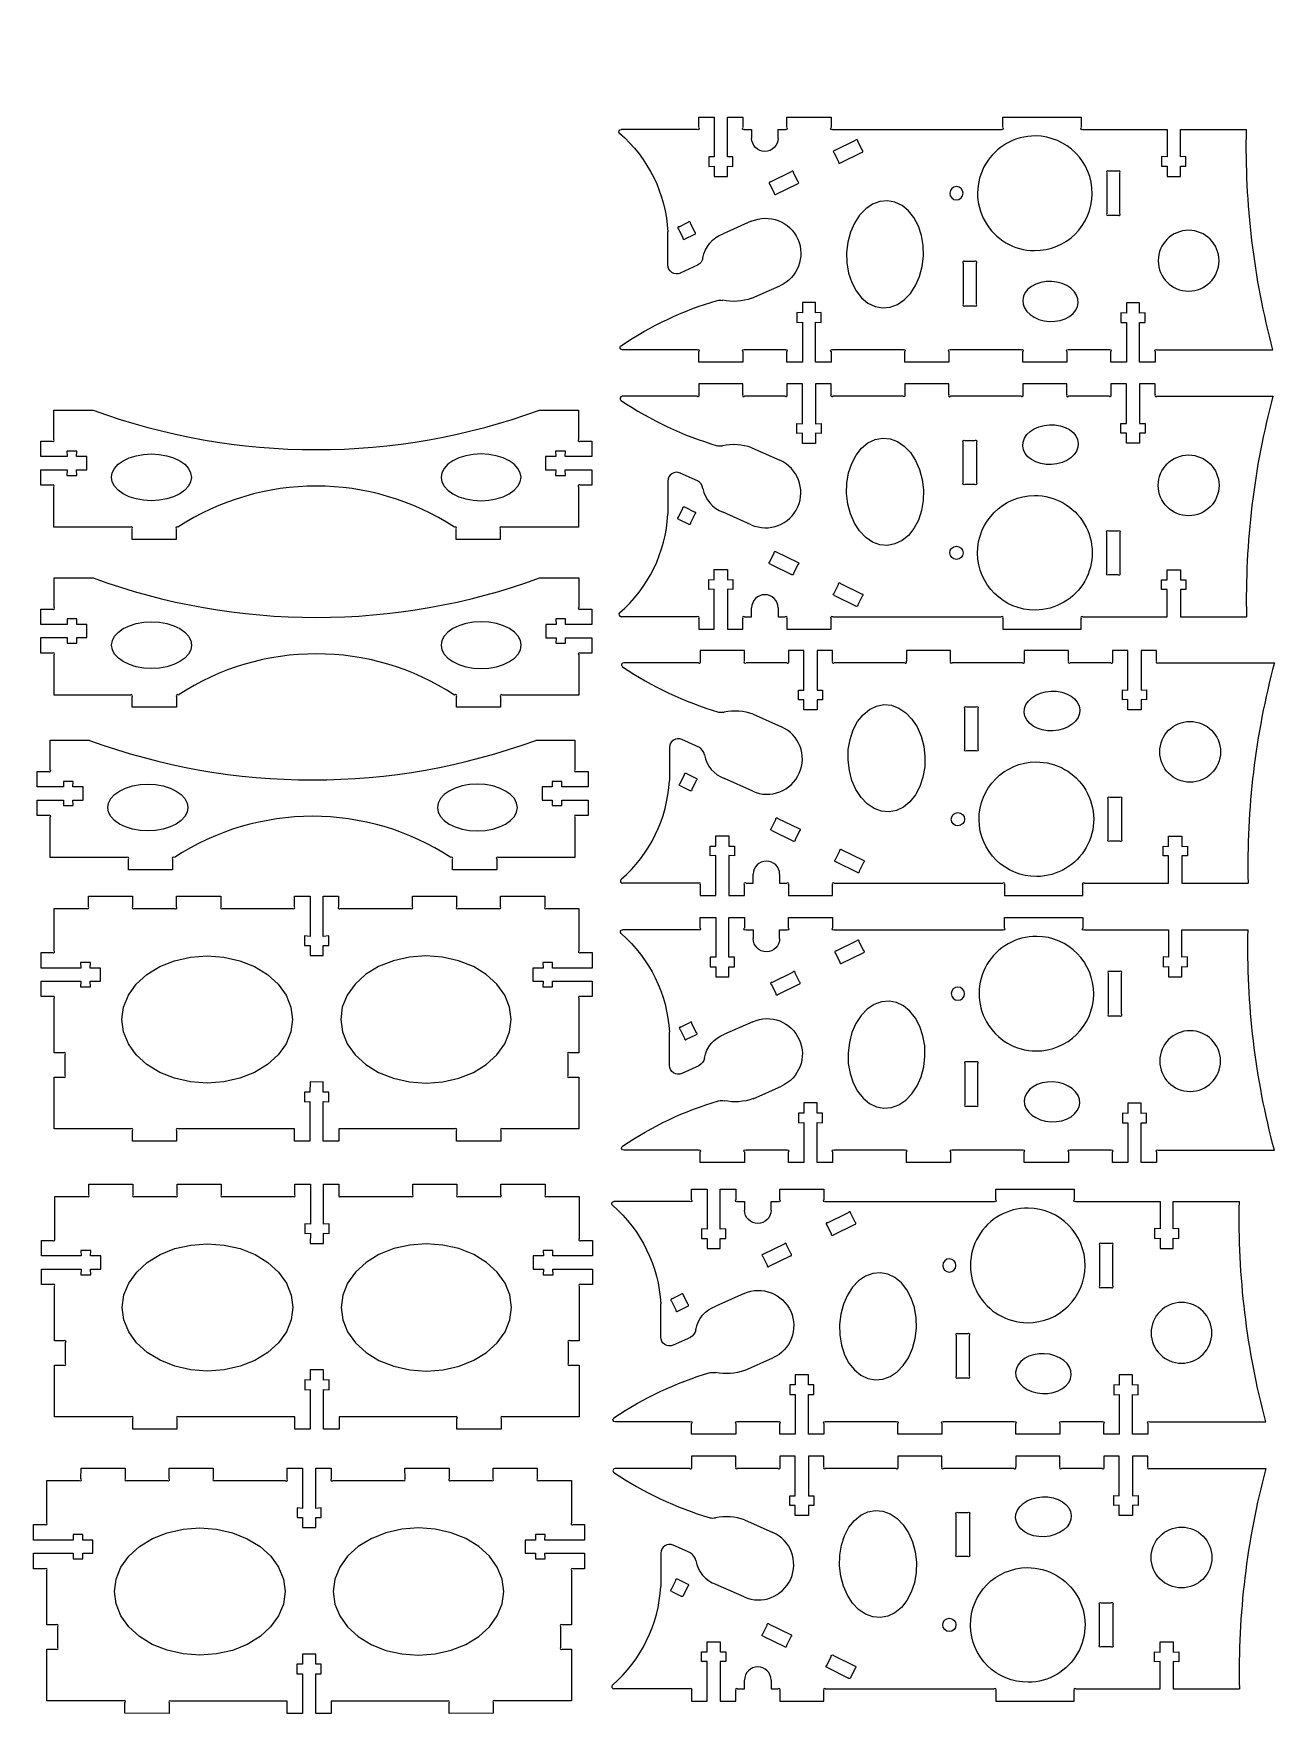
# Model space of a CAD drawing. Extents: x -38 to 244, y 38 to 419.
import ezdxf

# ---------------------------------------------------------------- set-up
doc = ezdxf.new("R2010")
doc.units = 0
doc.layers.get('0').update_dxf_attribs({"linetype": 'CONTINUOUS'})
doc.layers.add('CUT', color=7, linetype='CONTINUOUS')

# ---------------------------------------------------------------- blocks, each defined once
blk = doc.blocks.new('SIDE')
at = {"layer": 'CUT', "color": 5}
for p, q in [((1484.1, -135.84), (1474.1, -135.84)), ((1474.1, -135.84), (1474.1, -138.26)), ((1484.1, -138.26), (1484.1, -135.84)), ((1497.6, -135.84), (1494.1, -135.84)), ((1494.1, -135.84), (1494.1, -138.26)), ((1497.6, -144.84), (1497.6, -135.84)), ((1504.1, -135.84), (1500.6, -135.84)), ((1500.6, -135.84), (1500.6, -144.88)), ((1504.1, -138.26), (1504.1, -135.84)), ((1530.85, -135.84), (1520.85, -135.84)), ((1520.85, -135.84), (1520.85, -138.26)), ((1530.85, -138.26), (1530.85, -135.84)), ((1557.6, -135.84), (1547.6, -135.84)), ((1547.6, -135.84), (1547.6, -138.26)), ((1557.6, -138.26), (1557.6, -135.84)), ((1571.1, -135.84), (1567.6, -135.84)), ((1567.6, -135.84), (1567.6, -138.26)), ((1571.1, -144.84), (1571.1, -135.84)), ((1577.6, -135.84), (1574.1, -135.84)), ((1574.1, -135.84), (1574.1, -144.84)), ((1577.6, -138.26), (1577.6, -135.84)), ((1473.71, -138.64), (1456.75, -138.64)), ((1493.71, -138.64), (1484.48, -138.64)), ((1520.46, -138.64), (1504.48, -138.64)), ((1547.21, -138.64), (1531.23, -138.64)), ((1567.21, -138.64), (1557.98, -138.64)), ((1569.85, -147.02), (1569.85, -144.8)), ((1569.85, -144.8), (1571.1, -144.84)), ((1574.1, -144.84), (1575.35, -144.8)), ((1575.35, -144.8), (1575.35, -147.02)), ((1496.35, -147.06), (1496.35, -144.84)), ((1496.35, -144.84), (1497.6, -144.88)), ((1497.6, -147.02), (1496.35, -147.06)), ((1497.6, -144.88), (1497.6, -144.84)), ((1497.6, -149.34), (1497.6, -147.02)), ((1500.6, -144.88), (1501.85, -144.84)), ((1501.85, -147.06), (1500.6, -147.02)), ((1500.6, -147.02), (1500.6, -149.34)), ((1501.85, -144.84), (1501.85, -147.06)), ((1571.1, -146.98), (1569.85, -147.02)), ((1571.1, -144.84), (1571.1, -144.84)), ((1571.1, -149.3), (1571.1, -146.98)), ((1575.35, -147.02), (1574.1, -146.98)), ((1574.1, -146.98), (1574.1, -149.3)), ((1486.12, -150.31), (1492.51, -153.16)), ((1500.6, -149.34), (1497.6, -149.34)), ((1574.1, -149.3), (1571.1, -149.3)), ((1473.8, -157.8), (1469.92, -156.05)), ((1467.1, -157.87), (1467.1, -165.34)), ((1467.1, -165.34), (1467.1, -165.39)), ((1486, -167.78), (1479.61, -164.93)), ((1477.6, -180.26), (1477.6, -177.94)), ((1477.6, -177.94), (1480.6, -177.94)), ((1480.6, -177.94), (1480.6, -180.26)), ((1580.35, -180.3), (1580.35, -177.98)), ((1580.35, -177.98), (1583.35, -177.98)), ((1583.35, -177.98), (1583.35, -180.3)), ((1476.35, -182.44), (1476.35, -180.22)), ((1476.35, -180.22), (1477.6, -180.26)), ((1477.6, -182.4), (1476.35, -182.44)), ((1477.6, -191.44), (1477.6, -182.4)), ((1480.6, -180.26), (1481.85, -180.22)), ((1481.85, -182.44), (1480.6, -182.4)), ((1480.6, -182.4), (1480.6, -191.44)), ((1481.85, -180.22), (1481.85, -182.44)), ((1579.1, -182.48), (1579.1, -180.26)), ((1579.1, -180.26), (1580.35, -180.3)), ((1580.35, -182.44), (1579.1, -182.48)), ((1580.35, -188.64), (1580.35, -182.44)), ((1583.35, -180.3), (1584.6, -180.26)), ((1584.6, -182.48), (1583.35, -182.44)), ((1583.35, -182.44), (1583.35, -188.64)), ((1584.6, -180.26), (1584.6, -182.48)), ((1486.1, -188.64), (1486.1, -186.64)), ((1492.1, -186.64), (1492.1, -188.64)), ((1473.71, -188.64), (1456.48, -188.64)), ((1474.1, -189.03), (1474.1, -191.44)), ((1484.1, -191.44), (1484.1, -189.03)), ((1484.48, -188.64), (1486.1, -188.64)), ((1492.1, -188.64), (1493.71, -188.64)), ((1494.1, -189.03), (1494.1, -191.44)), ((1504.1, -191.44), (1504.1, -189.03)), ((1504.48, -188.64), (1512.6, -188.64)), ((1512.6, -188.64), (1515, -188.64)), ((1515, -188.64), (1542.71, -188.64)), ((1543.1, -189.03), (1543.1, -191.44)), ((1560.85, -191.44), (1560.85, -189.03)), ((1561.23, -188.64), (1580.35, -188.64)), ((1583.35, -188.64), (1588.35, -188.64)), ((1588.35, -188.64), (1598.35, -188.64)), ((1474.1, -191.44), (1477.6, -191.44)), ((1480.6, -191.44), (1484.1, -191.44)), ((1494.1, -191.44), (1504.1, -191.44)), ((1543.1, -191.44), (1560.85, -191.44))]:
    blk.add_line(p, q, dxfattribs=at)
at = {"layer": 'CUT', "color": 1}
for p, q in [((1470.99, -163.79), (1473.09, -164.82)), ((1469.63, -166.56), (1471.73, -167.59)), ((1491.69, -173.94), (1496.49, -176.28)), ((1490.34, -176.7), (1495.13, -179.05)), ((1506.25, -181.07), (1511.05, -183.42)), ((1504.9, -183.83), (1509.69, -186.18))]:
    blk.add_line(p, q, dxfattribs=at)
at = {"layer": 'CUT', "color": 5}
blk.add_lwpolyline([(1577.98, -138.64), (1604.34, -138.64, 0.070631), (1598.35, -188.64)], format="xyb", dxfattribs=at)
at = {"layer": 'CUT', "color": 1}
for points in [[(1516.92, -172.46), (1515.21, -172.3), (1513.54, -171.69), (1511.98, -170.64), (1510.59, -169.19), (1509.42, -167.39), (1508.52, -165.33), (1507.92, -163.07), (1507.64, -160.71), (1507.69, -158.33), (1508.08, -156.03), (1508.79, -153.89), (1509.79, -151.99), (1511.04, -150.42), (1512.49, -149.23), (1514.09, -148.46), (1515.78, -148.15), (1517.49, -148.3), (1519.16, -148.91), (1520.72, -149.97), (1522.11, -151.42), (1523.28, -153.21), (1524.19, -155.27), (1524.79, -157.53), (1525.07, -159.89), (1525.01, -162.27), (1524.62, -164.58), (1523.92, -166.71), (1522.92, -168.61), (1521.67, -170.18), (1520.22, -171.38), (1518.61, -172.14)], [(1547.59, -149.9), (1547.67, -149.01), (1547.99, -148.14), (1548.53, -147.34), (1549.28, -146.61), (1550.21, -146.01), (1551.28, -145.54), (1552.45, -145.23), (1553.68, -145.08), (1554.91, -145.11), (1556.11, -145.31), (1557.21, -145.68), (1558.2, -146.2), (1559.01, -146.85), (1559.63, -147.6), (1560.03, -148.43), (1560.19, -149.31), (1560.11, -150.19), (1559.79, -151.06), (1559.25, -151.87), (1558.5, -152.59), (1557.57, -153.19), (1556.5, -153.66), (1555.33, -153.97), (1554.1, -154.12), (1552.87, -154.09), (1551.67, -153.89), (1550.56, -153.52), (1549.58, -153), (1548.77, -152.36), (1548.15, -151.6), (1547.75, -150.77)]]:
    blk.add_lwpolyline(points, close=True, dxfattribs=at)
for points in [[(1536.72, -158.64), (1534.48, -158.64, -1), (1534.1, -158.26), (1534.1, -149.02, -1), (1534.48, -148.64), (1536.72, -148.64, -1), (1537.1, -149.02), (1537.1, -158.26, -1)], [(1585.22, -165.74, -1), (1585.22, -151.95, -1)], [(1550.25, -161.14, -1), (1550.44, -187.14, -1)], [(1566.65, -178.76), (1566.65, -169.52, -1), (1567.03, -169.14), (1569.27, -169.14, -1), (1569.65, -169.52), (1569.65, -178.76, -1), (1569.27, -179.14), (1567.03, -179.14, -1)], [(1532.54, -172.64, -1), (1532.56, -175.64, -1)]]:
    blk.add_lwpolyline(points, format="xyb", close=True, dxfattribs=at)
for points in [[(1469.63, -166.56, -0.886376), (1469.52, -166.04), (1470.51, -164.03, -0.886376), (1470.99, -163.79, -0.060234)], [(1473.09, -164.82, -0.886376), (1473.2, -165.35), (1472.22, -167.36, -0.886376), (1471.73, -167.59, -0.060234)], [(1490.34, -176.7, -0.886376), (1490.23, -176.18), (1491.21, -174.17, -0.886376), (1491.69, -173.94, -0.060234)], [(1496.49, -176.28, -0.886376), (1496.6, -176.81), (1495.61, -178.82, -0.886376), (1495.13, -179.05, -0.060234)], [(1504.9, -183.83, -0.886376), (1504.78, -183.31), (1505.77, -181.3, -0.886376), (1506.25, -181.07, -0.060234)], [(1511.05, -183.42, -0.886376), (1511.16, -183.94), (1510.17, -185.95, -0.886376), (1509.69, -186.18, -0.060234)]]:
    blk.add_lwpolyline(points, format="xyb", dxfattribs=at)
at = {"layer": 'CUT', "color": 5}
for centre, radius, start, end in [((1456.75, -139.14), 0.5, 90, 236.0261), ((1500.86, -73.68), 79.44, 236.0261, 253.4772), ((1473.91, -138.45), 0.27, 225, 45), ((1484.29, -138.45), 0.27, 135, 315), ((1493.91, -138.45), 0.27, 225, 45), ((1504.29, -138.45), 0.27, 135, 315), ((1520.66, -138.45), 0.27, 225, 45), ((1531.04, -138.45), 0.27, 135, 315), ((1547.41, -138.45), 0.27, 225, 45), ((1557.79, -138.45), 0.27, 135, 315), ((1567.41, -138.45), 0.27, 225, 45), ((1577.79, -138.45), 0.27, 135, 315), ((1478.94, -145.1), 4.78, 261.9659, 276.9339), ((1482.01, -161.7), 12.1, 70.152, 101.8652), ((1469.1, -157.87), 2, 65.6938, 180), ((1489.26, -160.47), 8, 245.989, 65.989), ((1472.66, -159.94), 2.42, 10.0071, 61.9981), ((1481.93, -158.34), 6.98, 189.7158, 250.5705), ((1435.15, -163.63), 32, 311.0226, 356.8383), ((1489.1, -186.64), 3, 0, 180), ((1456.48, -188.14), 0.5, 131.0226, 270), ((1473.91, -188.83), 0.27, 315, 135), ((1484.29, -188.83), 0.27, 45, 225), ((1493.91, -188.83), 0.27, 315, 135), ((1504.29, -188.83), 0.27, 44.9922, 224.9922), ((1542.91, -188.83), 0.27, 315, 135), ((1561.04, -188.83), 0.27, 45, 225)]:
    blk.add_arc(centre, radius, start, end, dxfattribs=at)

msp = doc.modelspace()

# ---------------------------------------------------------------- linework, layer by layer
at = {"layer": 'CUT', "color": 5}
for p, q in [((-15.02, 220.75), (-5.78, 220.75)), ((4.98, 220.75), (20.97, 220.74)), ((31.72, 220.74), (47.71, 220.75)), ((58.47, 220.75), (67.71, 220.75)), ((-30.66, 182.89), (-30.66, 187.63)), ((83.35, 187.63), (83.36, 182.89)), ((-14.94, 155.44), (-5.7, 155.43)), ((5.06, 155.43), (21.05, 155.42)), ((31.8, 155.42), (47.79, 155.43)), ((58.55, 155.43), (67.79, 155.44)), ((-30.59, 117.58), (-30.58, 122.31)), ((83.43, 122.31), (83.43, 117.58)), ((-16.71, 90.98), (-7.48, 90.97)), ((3.29, 90.97), (19.27, 90.96)), ((30.03, 90.96), (46.01, 90.97)), ((56.78, 90.97), (66.01, 90.98)), ((-32.36, 53.12), (-32.36, 57.85)), ((81.66, 57.85), (81.66, 53.12))]:
    msp.add_line(p, q, dxfattribs=at)
for points in [[(-33.24, 327.14), (-33.24, 333.83), (-24.37, 333.83)], [(76.88, 333.83), (85.75, 333.83), (85.75, 327.14)], [(-30.24, 320.26), (-30.28, 319.01), (-28.06, 319.01), (-28.1, 320.26), (-25.78, 320.26), (-25.78, 323.26), (-28.1, 323.26), (-28.06, 324.51), (-30.28, 324.51), (-30.24, 323.26), (-36.24, 323.26), (-36.24, 326.76), (-33.62, 326.76)], [(86.14, 326.76), (88.75, 326.76), (88.75, 323.26), (82.75, 323.26), (82.79, 324.51), (80.57, 324.51), (80.61, 323.26), (78.29, 323.26), (78.29, 320.26), (80.61, 320.26), (80.57, 319.01), (82.79, 319.01), (82.75, 320.26), (88.75, 320.26), (88.75, 316.76), (86.14, 316.76)], [(-33.62, 316.76), (-36.24, 316.76), (-36.24, 320.26), (-30.24, 320.26)], [(-15.88, 307.26), (-33.24, 307.26), (-33.24, 316.38)], [(85.75, 316.38), (85.76, 307.26), (68.39, 307.26)], [(-5.49, 306.88), (-5.49, 304.46), (-15.49, 304.46), (-15.49, 306.88)], [(68.01, 306.88), (68.01, 304.46), (58.01, 304.46), (58.01, 306.88)], [(-33.21, 289.08), (-33.21, 295.76), (-24.34, 295.76)], [(76.91, 295.76), (85.79, 295.76), (85.79, 289.07)], [(-30.21, 282.2), (-30.25, 280.95), (-28.03, 280.95), (-28.07, 282.2), (-25.75, 282.2), (-25.75, 285.2), (-28.07, 285.2), (-28.03, 286.45), (-30.25, 286.45), (-30.21, 285.2), (-36.21, 285.2), (-36.21, 288.69), (-33.59, 288.69)], [(86.17, 288.69), (88.79, 288.69), (88.79, 285.19), (82.79, 285.19), (82.83, 286.44), (80.61, 286.44), (80.65, 285.19), (78.33, 285.19), (78.33, 282.19), (80.65, 282.19), (80.61, 280.94), (82.83, 280.94), (82.79, 282.19), (88.79, 282.19), (88.79, 278.69), (86.17, 278.69)], [(-33.59, 278.69), (-36.21, 278.69), (-36.21, 282.2), (-30.21, 282.2)], [(-15.84, 269.19), (-33.21, 269.19), (-33.21, 278.31)], [(85.79, 278.31), (85.79, 269.19), (68.42, 269.19)], [(-5.46, 268.81), (-5.46, 266.4), (-15.46, 266.4), (-15.46, 268.81)], [(68.04, 268.81), (68.04, 266.4), (58.04, 266.4), (58.04, 268.81)], [(-34.06, 252.23), (-34.06, 258.91), (-25.19, 258.91)], [(76.06, 258.91), (84.94, 258.91), (84.94, 252.22)], [(-31.06, 245.34), (-31.1, 244.09), (-28.88, 244.09), (-28.92, 245.34), (-26.6, 245.34), (-26.6, 248.34), (-28.92, 248.34), (-28.88, 249.59), (-31.1, 249.59), (-31.06, 248.34), (-37.06, 248.35), (-37.06, 251.84), (-34.44, 251.84)], [(85.32, 251.84), (87.94, 251.84), (87.94, 248.34), (81.94, 248.34), (81.98, 249.59), (79.76, 249.59), (79.8, 248.34), (77.48, 248.34), (77.48, 245.34), (79.8, 245.34), (79.76, 244.09), (81.98, 244.09), (81.94, 245.34), (87.94, 245.34), (87.94, 241.84), (85.32, 241.84)], [(-34.44, 241.84), (-37.06, 241.84), (-37.06, 245.35), (-31.06, 245.34)], [(-16.69, 232.34), (-34.06, 232.34), (-34.06, 241.46)], [(84.94, 241.46), (84.94, 232.34), (67.57, 232.34)], [(-6.31, 231.96), (-6.31, 229.54), (-16.31, 229.54), (-16.31, 231.96)], [(67.19, 231.96), (67.19, 229.54), (57.19, 229.54), (57.19, 231.96)], [(-25.4, 221.14), (-25.4, 223.56), (-15.4, 223.55), (-15.4, 221.14)], [(-5.4, 221.13), (-5.4, 223.55), (4.6, 223.55), (4.6, 221.13)], [(21.35, 221.12), (21.35, 223.54), (24.85, 223.54), (24.85, 214.44), (23.6, 214.58), (23.6, 212.36), (24.85, 212.4), (24.85, 210.08), (26.35, 210.08), (27.85, 210.08), (27.85, 212.4), (29.1, 212.36), (29.09, 214.58), (27.84, 214.44), (27.84, 223.54), (31.34, 223.54), (31.34, 221.12)], [(48.09, 221.13), (48.09, 223.55), (58.09, 223.55), (58.09, 221.13)], [(68.09, 221.14), (68.09, 223.55), (78.09, 223.56), (78.09, 221.14)], [(-33.15, 211.14), (-33.15, 220.76), (-25.78, 220.76)], [(78.47, 220.76), (85.84, 220.76), (85.84, 211.14)], [(-33.54, 200.76), (-36.16, 200.76), (-36.15, 204.26), (-27.15, 204.26), (-27.2, 203.01), (-24.98, 203.01), (-25.01, 204.26), (-22.69, 204.26), (-22.69, 207.26), (-25.01, 207.26), (-24.97, 208.51), (-27.19, 208.51), (-27.15, 207.26), (-36.15, 207.26), (-36.15, 210.76), (-33.53, 210.76)], [(86.23, 210.76), (88.84, 210.76), (88.85, 207.26), (79.85, 207.26), (79.89, 208.51), (77.67, 208.51), (77.71, 207.26), (75.39, 207.26), (75.39, 204.26), (77.71, 204.26), (77.67, 203.01), (79.89, 203.01), (79.85, 204.26), (88.85, 204.26), (88.85, 200.76), (86.23, 200.76)], [(-31.04, 188.01), (-33.16, 188.01), (-33.16, 200.38)], [(85.85, 200.38), (85.85, 188.01), (83.74, 188.01)], [(-15.8, 170.75), (-25.42, 170.76), (-33.17, 170.76), (-33.16, 182.51), (-31.05, 182.51)], [(57.73, 170.75), (31.36, 170.74), (31.36, 167.94), (27.86, 167.94), (27.86, 176.94), (29.11, 176.9), (29.1, 179.12), (27.85, 179.08), (27.85, 181.4), (26.35, 181.39), (24.85, 181.4), (24.84, 179.08), (23.59, 179.12), (23.58, 176.9), (24.83, 176.94), (24.83, 167.94), (21.33, 167.94), (21.33, 170.74), (-5.04, 170.75)], [(83.74, 182.51), (85.86, 182.51), (85.86, 170.76), (78.11, 170.76), (68.49, 170.75)], [(-5.42, 170.37), (-5.42, 167.95), (-15.42, 167.95), (-15.42, 170.37)], [(68.11, 170.37), (68.11, 167.95), (58.11, 167.95), (58.11, 170.37)], [(-25.32, 155.82), (-25.32, 158.24), (-15.32, 158.24), (-15.32, 155.82)], [(-5.32, 155.82), (-5.32, 158.23), (4.68, 158.23), (4.68, 155.81)], [(21.43, 155.81), (21.43, 158.22), (24.93, 158.22), (24.93, 149.13), (23.68, 149.26), (23.68, 147.04), (24.93, 147.08), (24.92, 144.76), (26.42, 144.76), (27.92, 144.76), (27.92, 147.08), (29.17, 147.04), (29.17, 149.26), (27.92, 149.13), (27.92, 158.22), (31.42, 158.22), (31.42, 155.81)], [(48.17, 155.81), (48.17, 158.23), (58.17, 158.23), (58.17, 155.82)], [(68.17, 155.82), (68.17, 158.24), (78.17, 158.24), (78.17, 155.82)], [(-33.07, 145.83), (-33.07, 155.45), (-25.7, 155.44)], [(78.55, 155.44), (85.92, 155.45), (85.92, 145.83)], [(-33.46, 135.45), (-36.08, 135.45), (-36.08, 138.95), (-27.08, 138.94), (-27.12, 137.69), (-24.9, 137.69), (-24.94, 138.94), (-22.62, 138.94), (-22.62, 141.94), (-24.94, 141.94), (-24.9, 143.19), (-27.12, 143.19), (-27.08, 141.94), (-36.08, 141.95), (-36.07, 145.45), (-33.46, 145.45)], [(86.3, 145.45), (88.92, 145.45), (88.92, 141.95), (79.92, 141.94), (79.96, 143.19), (77.74, 143.19), (77.78, 141.94), (75.46, 141.94), (75.47, 138.94), (77.79, 138.94), (77.75, 137.69), (79.97, 137.69), (79.93, 138.94), (88.93, 138.95), (88.93, 135.45), (86.31, 135.45)], [(-30.97, 122.69), (-33.08, 122.69), (-33.08, 135.06)], [(85.93, 135.06), (85.93, 122.69), (83.81, 122.69)], [(-15.72, 105.44), (-25.34, 105.44), (-33.09, 105.45), (-33.09, 117.19), (-30.97, 117.19)], [(57.81, 105.43), (31.44, 105.42), (31.44, 102.62), (27.94, 102.62), (27.94, 111.62), (29.19, 111.59), (29.18, 113.81), (27.93, 113.76), (27.92, 116.08), (26.42, 116.08), (24.92, 116.08), (24.92, 113.76), (23.67, 113.81), (23.66, 111.59), (24.91, 111.62), (24.91, 102.62), (21.41, 102.62), (21.41, 105.42), (-4.96, 105.43)], [(83.82, 117.19), (85.93, 117.19), (85.94, 105.45), (78.19, 105.44), (68.57, 105.44)], [(-5.34, 105.05), (-5.34, 102.63), (-15.34, 102.64), (-15.34, 105.06)], [(68.19, 105.06), (68.19, 102.64), (58.19, 102.63), (58.19, 105.05)], [(-27.1, 91.36), (-27.09, 93.78), (-17.09, 93.78), (-17.1, 91.36)], [(-7.1, 91.36), (-7.09, 93.77), (2.91, 93.77), (2.9, 91.35)], [(19.65, 91.35), (19.66, 93.76), (23.16, 93.76), (23.15, 84.67), (21.9, 84.8), (21.9, 82.58), (23.15, 82.62), (23.15, 80.3), (24.65, 80.3), (26.15, 80.3), (26.15, 82.62), (27.4, 82.58), (27.4, 84.8), (26.15, 84.67), (26.14, 93.76), (29.64, 93.76), (29.65, 91.35)], [(46.4, 91.35), (46.39, 93.77), (56.39, 93.77), (56.4, 91.36)], [(66.4, 91.36), (66.39, 93.78), (76.39, 93.78), (76.4, 91.36)], [(-34.85, 81.37), (-34.84, 90.99), (-27.48, 90.98)], [(76.78, 90.98), (84.14, 90.99), (84.15, 81.37)], [(-35.23, 70.99), (-37.85, 70.99), (-37.85, 74.49), (-28.85, 74.48), (-28.89, 73.23), (-26.67, 73.23), (-26.71, 74.48), (-24.39, 74.48), (-24.39, 77.48), (-26.71, 77.48), (-26.67, 78.73), (-28.89, 78.73), (-28.85, 77.48), (-37.85, 77.49), (-37.85, 80.99), (-35.23, 80.99)], [(84.53, 80.99), (87.15, 80.99), (87.15, 77.49), (78.15, 77.48), (78.19, 78.73), (75.97, 78.73), (76.01, 77.48), (73.69, 77.48), (73.69, 74.48), (76.01, 74.48), (75.97, 73.23), (78.19, 73.23), (78.15, 74.48), (87.15, 74.49), (87.15, 70.99), (84.53, 70.99)], [(-32.74, 58.23), (-34.86, 58.23), (-34.85, 70.6)], [(84.15, 70.6), (84.16, 58.23), (82.04, 58.23)], [(-17.5, 40.98), (-27.12, 40.98), (-34.86, 40.99), (-34.86, 52.73), (-32.74, 52.73)], [(56.03, 40.97), (29.67, 40.96), (29.67, 38.16), (26.17, 38.16), (26.16, 47.16), (27.41, 47.13), (27.41, 49.35), (26.16, 49.3), (26.15, 51.62), (24.65, 51.62), (23.15, 51.62), (23.14, 49.3), (21.89, 49.35), (21.89, 47.13), (23.14, 47.16), (23.13, 38.16), (19.63, 38.16), (19.63, 40.96), (-6.73, 40.97)], [(82.04, 52.73), (84.16, 52.73), (84.16, 40.99), (76.42, 40.98), (66.8, 40.98)], [(-7.12, 40.59), (-7.12, 38.17), (-17.12, 38.18), (-17.12, 40.6)], [(66.42, 40.6), (66.42, 38.18), (56.42, 38.17), (56.42, 40.59)]]:
    msp.add_lwpolyline(points, dxfattribs=at)
for points in [[(85.75, 327.14, 1), (86.14, 326.76, 0.000005), (86.14, 326.76)], [(86.14, 316.76, 1), (85.75, 316.38, 0.000013), (85.75, 316.38)], [(85.79, 289.07, 1), (86.17, 288.69, 0.000005), (86.17, 288.69)], [(86.17, 278.69, 1), (85.79, 278.31, 0.000013), (85.79, 278.31)], [(84.94, 252.22, 1), (85.32, 251.84, 0.000005), (85.32, 251.84)], [(85.32, 241.84, 1), (84.94, 241.46, 0.000013), (84.94, 241.46)], [(-5.78, 220.75, 1), (-5.4, 221.13, 0.000001), (-5.4, 221.13)], [(58.09, 221.13, 1), (58.47, 220.75, 0.000001), (58.47, 220.75)], [(-33.53, 210.76, 1), (-33.15, 211.14, 0.000013), (-33.15, 211.14)], [(85.84, 211.14, 1), (86.23, 210.76, 0.000013), (86.23, 210.76)], [(-33.16, 200.38, 1), (-33.54, 200.76, 0.000005), (-33.54, 200.76)], [(86.23, 200.76, 1), (85.85, 200.38, 0.000005), (85.85, 200.38)], [(-5.7, 155.43, 1), (-5.32, 155.82, 0.000001), (-5.32, 155.82)], [(58.17, 155.82, 1), (58.55, 155.43, 0.000001), (58.55, 155.43)], [(-33.46, 145.45, 1), (-33.07, 145.83, 0.000013), (-33.07, 145.83)], [(85.92, 145.83, 1), (86.3, 145.45, 0.000013), (86.3, 145.45)], [(-33.08, 135.06, 1), (-33.46, 135.45, 0.000005), (-33.46, 135.45)], [(86.31, 135.45, 1), (85.93, 135.06, 0.000005), (85.93, 135.06)], [(-7.48, 90.97, 1), (-7.1, 91.36, 0.000001), (-7.1, 91.36)], [(56.4, 91.36, 1), (56.78, 90.97, 0.000001), (56.78, 90.97)], [(-35.23, 80.99, 1), (-34.85, 81.37, 0.000013), (-34.85, 81.37)], [(84.15, 81.37, 1), (84.53, 80.99, 0.000013), (84.53, 80.99)], [(-34.85, 70.6, 1), (-35.23, 70.99, 0.000005), (-35.23, 70.99)], [(84.53, 70.99, 1), (84.15, 70.6, 0.000005), (84.15, 70.6)]]:
    msp.add_lwpolyline(points, format="xyb", dxfattribs=at)
at = {"layer": 'CUT', "color": 1}
for points in [[(-20.19, 318.58), (-20.02, 319.61), (-19.5, 320.6), (-18.66, 321.52), (-17.54, 322.32), (-16.16, 322.98), (-14.59, 323.47), (-12.89, 323.77), (-11.12, 323.88), (-9.35, 323.77), (-7.65, 323.47), (-6.08, 322.98), (-4.71, 322.32), (-3.58, 321.52), (-2.74, 320.6), (-2.23, 319.61), (-2.05, 318.57), (-2.23, 317.54), (-2.74, 316.55), (-3.58, 315.63), (-4.71, 314.83), (-6.08, 314.17), (-7.65, 313.68), (-9.35, 313.38), (-11.12, 313.27), (-12.89, 313.38), (-14.59, 313.68), (-16.16, 314.17), (-17.54, 314.83), (-18.66, 315.63), (-19.5, 316.55), (-20.02, 317.54)], [(72.02, 320.6), (71.18, 321.52), (70.05, 322.32), (68.68, 322.98), (67.11, 323.47), (65.41, 323.77), (63.64, 323.88), (61.87, 323.77), (60.17, 323.47), (58.6, 322.98), (57.22, 322.32), (56.1, 321.52), (55.26, 320.6), (54.74, 319.61), (54.57, 318.57), (54.74, 317.54), (55.26, 316.55), (56.1, 315.63), (57.22, 314.83), (58.6, 314.17), (60.17, 313.68), (61.87, 313.38), (63.64, 313.27), (65.41, 313.38), (67.11, 313.68), (68.68, 314.17), (70.05, 314.83), (71.18, 315.63), (72.02, 316.55), (72.53, 317.54), (72.71, 318.58), (72.53, 319.61)], [(-19.47, 282.54), (-18.63, 283.45), (-17.51, 284.26), (-16.13, 284.92), (-14.56, 285.41), (-12.86, 285.71), (-11.09, 285.81), (-9.32, 285.71), (-7.62, 285.41), (-6.05, 284.92), (-4.68, 284.26), (-3.55, 283.45), (-2.71, 282.54), (-2.2, 281.54), (-2.02, 280.51), (-2.2, 279.47), (-2.71, 278.48), (-3.55, 277.56), (-4.68, 276.76), (-6.05, 276.1), (-7.62, 275.61), (-9.32, 275.31), (-11.09, 275.21), (-12.86, 275.31), (-14.56, 275.61), (-16.13, 276.1), (-17.51, 276.76), (-18.63, 277.56), (-19.47, 278.48), (-19.99, 279.47), (-20.16, 280.51), (-19.99, 281.54)], [(72.56, 279.47), (72.74, 280.51), (72.56, 281.54), (72.05, 282.54), (71.21, 283.45), (70.08, 284.26), (68.71, 284.92), (67.14, 285.41), (65.44, 285.71), (63.67, 285.81), (61.9, 285.71), (60.2, 285.41), (58.63, 284.92), (57.25, 284.26), (56.13, 283.45), (55.29, 282.54), (54.77, 281.54), (54.6, 280.51), (54.77, 279.47), (55.29, 278.48), (56.13, 277.56), (57.25, 276.76), (58.63, 276.1), (60.2, 275.61), (61.9, 275.31), (63.67, 275.21), (65.44, 275.31), (67.14, 275.61), (68.71, 276.1), (70.08, 276.76), (71.21, 277.56), (72.05, 278.48)], [(-21.01, 243.66), (-20.84, 244.69), (-20.32, 245.69), (-19.48, 246.6), (-18.35, 247.41), (-16.98, 248.07), (-15.41, 248.56), (-13.71, 248.86), (-11.94, 248.96), (-10.17, 248.86), (-8.47, 248.56), (-6.9, 248.07), (-5.53, 247.41), (-4.4, 246.6), (-3.56, 245.69), (-3.05, 244.69), (-2.87, 243.66), (-3.05, 242.62), (-3.56, 241.63), (-4.4, 240.71), (-5.53, 239.91), (-6.9, 239.25), (-8.47, 238.76), (-10.17, 238.46), (-11.94, 238.36), (-13.71, 238.46), (-15.41, 238.76), (-16.98, 239.25), (-18.35, 239.91), (-19.48, 240.71), (-20.32, 241.63), (-20.84, 242.62)], [(71.2, 245.69), (70.36, 246.6), (69.23, 247.41), (67.86, 248.07), (66.29, 248.56), (64.59, 248.86), (62.82, 248.96), (61.05, 248.86), (59.35, 248.56), (57.78, 248.07), (56.41, 247.41), (55.28, 246.6), (54.44, 245.69), (53.92, 244.69), (53.75, 243.66), (53.92, 242.62), (54.44, 241.63), (55.28, 240.71), (56.41, 239.91), (57.78, 239.25), (59.35, 238.76), (61.05, 238.46), (62.82, 238.36), (64.59, 238.46), (66.29, 238.76), (67.86, 239.25), (69.23, 239.91), (70.36, 240.71), (71.2, 241.63), (71.71, 242.62), (71.89, 243.66), (71.71, 244.69)], [(17.62, 203.59), (19.41, 201.09), (20.51, 198.38), (20.88, 195.57), (20.51, 192.75), (19.41, 190.04), (17.62, 187.55), (15.21, 185.36), (12.28, 183.57), (8.93, 182.24), (5.3, 181.42), (1.53, 181.14), (-2.25, 181.42), (-5.87, 182.24), (-9.22, 183.58), (-12.15, 185.37), (-14.55, 187.56), (-16.34, 190.06), (-17.44, 192.77), (-17.81, 195.58), (-17.44, 198.4), (-16.34, 201.11), (-14.55, 203.6), (-12.14, 205.79), (-9.21, 207.58), (-5.86, 208.92), (-2.23, 209.74), (1.54, 210.01), (5.31, 209.73), (8.94, 208.91), (12.29, 207.57), (15.22, 205.78)], [(35.07, 203.59), (33.28, 201.09), (32.18, 198.38), (31.81, 195.57), (32.19, 192.75), (33.29, 190.04), (35.08, 187.55), (37.48, 185.36), (40.42, 183.57), (43.76, 182.24), (47.39, 181.42), (51.16, 181.14), (54.94, 181.42), (58.57, 182.24), (61.91, 183.58), (64.84, 185.37), (67.25, 187.56), (69.03, 190.06), (70.13, 192.77), (70.5, 195.58), (70.13, 198.4), (69.03, 201.11), (67.24, 203.6), (64.83, 205.79), (61.9, 207.58), (58.56, 208.92), (54.93, 209.74), (51.15, 210.01), (47.38, 209.73), (43.75, 208.91), (40.41, 207.57), (37.47, 205.78)], [(-17.73, 130.27), (-17.36, 133.08), (-16.26, 135.79), (-14.47, 138.29), (-12.06, 140.47), (-9.13, 142.27), (-5.79, 143.6), (-2.16, 144.42), (1.62, 144.7), (5.39, 144.42), (9.02, 143.59), (12.37, 142.26), (15.3, 140.46), (17.7, 138.27), (19.49, 135.78), (20.59, 133.07), (20.96, 130.25), (20.59, 127.44), (19.48, 124.73), (17.69, 122.23), (15.29, 120.05), (12.36, 118.25), (9.01, 116.92), (5.38, 116.1), (1.61, 115.82), (-2.17, 116.1), (-5.8, 116.93), (-9.14, 118.26), (-12.07, 120.06), (-14.48, 122.25), (-16.26, 124.74), (-17.36, 127.45)], [(70.58, 130.27), (70.21, 133.08), (69.11, 135.79), (67.32, 138.29), (64.91, 140.47), (61.98, 142.27), (58.63, 143.6), (55, 144.42), (51.23, 144.7), (47.46, 144.42), (43.83, 143.59), (40.48, 142.26), (37.55, 140.46), (35.15, 138.27), (33.36, 135.78), (32.26, 133.07), (31.89, 130.25), (32.26, 127.44), (33.37, 124.73), (35.15, 122.23), (37.56, 120.05), (40.49, 118.25), (43.84, 116.92), (47.47, 116.1), (51.24, 115.82), (55.02, 116.1), (58.65, 116.93), (61.99, 118.26), (64.92, 120.06), (67.33, 122.25), (69.11, 124.74), (70.21, 127.45)], [(-18.03, 71.33), (-16.24, 73.83), (-13.84, 76.01), (-10.9, 77.81), (-7.56, 79.14), (-3.93, 79.96), (-0.16, 80.24), (3.62, 79.96), (7.25, 79.13), (10.59, 77.8), (13.52, 76), (15.93, 73.81), (17.71, 71.32), (18.81, 68.61), (19.18, 65.79), (18.81, 62.98), (17.71, 60.27), (15.92, 57.77), (13.51, 55.59), (10.58, 53.79), (7.24, 52.46), (3.61, 51.64), (-0.17, 51.36), (-3.94, 51.64), (-7.57, 52.47), (-10.92, 53.8), (-13.85, 55.6), (-16.25, 57.79), (-18.04, 60.28), (-19.14, 62.99), (-19.51, 65.81), (-19.14, 68.62)], [(67.33, 71.33), (65.54, 73.83), (63.14, 76.01), (60.21, 77.81), (56.86, 79.14), (53.23, 79.96), (49.46, 80.24), (45.68, 79.96), (42.05, 79.13), (38.71, 77.8), (35.78, 76), (33.37, 73.81), (31.59, 71.32), (30.49, 68.61), (30.12, 65.79), (30.49, 62.98), (31.59, 60.27), (33.38, 57.77), (35.79, 55.59), (38.72, 53.79), (42.06, 52.46), (45.69, 51.64), (49.47, 51.36), (53.24, 51.64), (56.87, 52.47), (60.22, 53.8), (63.15, 55.6), (65.55, 57.79), (67.34, 60.28), (68.44, 62.99), (68.81, 65.81), (68.44, 68.62)]]:
    msp.add_lwpolyline(points, close=True, dxfattribs=at)
at = {"layer": 'CUT'}
for centre in [(129.75, 416.23), (131.45, 284.76), (129.75, 154.99)]:
    msp.add_arc(centre, 3, 0, 0, dxfattribs=at)
at = {"layer": 'CUT', "color": 5}
for centre, radius, start, end in [((26.26, 472.09), 147.24, 249.8895, 290.1105), ((-33.43, 326.95), 0.27, 224.9992, 44.9991), ((-33.43, 316.57), 0.27, 314.9992, 134.9991), ((26.26, 259.2), 57.39, 56.8703, 123.1303), ((-15.68, 307.07), 0.27, 315.0506, 134.8488), ((-5.3, 307.07), 0.27, 45.0001, 225), ((57.82, 307.07), 0.27, 315.0001, 135), ((68.2, 307.07), 0.27, 45.0087, 224.9972), ((26.29, 434.02), 147.24, 249.8895, 290.1105), ((-33.4, 288.89), 0.27, 224.9992, 44.9991), ((-33.4, 278.5), 0.27, 314.9992, 134.9991), ((26.29, 221.13), 57.39, 56.8703, 123.1303), ((-15.65, 269), 0.27, 315.0506, 134.8488), ((-5.27, 269), 0.27, 45.0001, 225), ((57.85, 269), 0.27, 315.0001, 135), ((68.23, 269), 0.27, 45.0087, 224.9972), ((25.44, 397.17), 147.24, 249.8895, 290.1105), ((-34.25, 252.03), 0.27, 224.9992, 44.9991), ((-34.25, 241.65), 0.27, 314.9992, 134.9991), ((25.44, 184.28), 57.39, 56.8703, 123.1303), ((-16.5, 232.15), 0.27, 315.0506, 134.8488), ((-6.12, 232.15), 0.27, 45.0001, 225), ((57, 232.15), 0.27, 315.0001, 135), ((67.38, 232.15), 0.27, 45.0087, 224.9972), ((-25.59, 220.95), 0.27, 224.985, 44.9735), ((-15.21, 220.95), 0.27, 134.9764, 314.9763), ((4.79, 220.94), 0.27, 134.9764, 314.9763), ((21.16, 220.93), 0.27, 224.9763, 44.9763), ((31.53, 220.93), 0.27, 135.0237, 315.0237), ((47.9, 220.94), 0.27, 225.0237, 45.0236), ((67.9, 220.95), 0.27, 225.0237, 45.0236), ((78.28, 220.95), 0.27, 135.0265, 315.015), ((-30.85, 187.82), 0.27, 314.9773, 134.9772), ((83.55, 187.82), 0.27, 45.0228, 225.0227), ((-30.85, 182.7), 0.27, 224.9773, 44.9772), ((83.55, 182.7), 0.27, 135.0228, 315.0227), ((-15.61, 170.56), 0.27, 314.9764, 134.9763), ((-5.23, 170.56), 0.27, 44.9763, 224.9763), ((57.92, 170.56), 0.27, 315.0237, 135.0237), ((68.3, 170.56), 0.27, 45.0237, 225.0236), ((-25.51, 155.63), 0.27, 224.985, 44.9735), ((-15.13, 155.63), 0.27, 134.9764, 314.9763), ((4.87, 155.62), 0.27, 134.9764, 314.9763), ((21.24, 155.61), 0.27, 224.9763, 44.9763), ((31.61, 155.61), 0.27, 135.0237, 315.0237), ((47.98, 155.62), 0.27, 225.0237, 45.0236), ((67.98, 155.63), 0.27, 225.0237, 45.0236), ((78.36, 155.63), 0.27, 135.0265, 315.015), ((-30.77, 122.5), 0.27, 314.9773, 134.9772), ((83.62, 122.5), 0.27, 45.0228, 225.0227), ((-30.78, 117.38), 0.27, 224.9773, 44.9772), ((83.63, 117.38), 0.27, 135.0228, 315.0227), ((-15.53, 105.25), 0.27, 314.9764, 134.9763), ((-5.15, 105.24), 0.27, 44.9763, 224.9763), ((58, 105.24), 0.27, 315.0237, 135.0237), ((68.38, 105.25), 0.27, 45.0237, 225.0236), ((-27.29, 91.17), 0.27, 224.985, 44.9735), ((-16.9, 91.17), 0.27, 134.9764, 314.9763), ((3.1, 91.16), 0.27, 134.9764, 314.9763), ((19.46, 91.15), 0.27, 224.9763, 44.9763), ((29.84, 91.15), 0.27, 135.0237, 315.0237), ((46.2, 91.16), 0.27, 225.0237, 45.0236), ((66.2, 91.17), 0.27, 225.0237, 45.0236), ((76.59, 91.17), 0.27, 135.0265, 315.015), ((-32.55, 58.04), 0.27, 314.9773, 134.9772), ((81.85, 58.04), 0.27, 45.0228, 225.0227), ((-32.55, 52.92), 0.27, 224.9773, 44.9772), ((81.85, 52.92), 0.27, 135.0228, 315.0227), ((-17.31, 40.79), 0.27, 314.9764, 134.9763), ((-6.93, 40.78), 0.27, 44.9763, 224.9763), ((56.23, 40.78), 0.27, 315.0237, 135.0237), ((66.61, 40.79), 0.27, 45.0237, 225.0236)]:
    msp.add_arc(centre, radius, start, end, dxfattribs=at)

# ---------------------------------------------------------------- block references
at = {"linetype": 'BYBLOCK', "xscale": -1, "rotation": 180}
for p in [(-1361.07, 208.87), (-1360.73, 27.3), (-1362.68, -34.35)]:
    msp.add_blockref('SIDE', p, dxfattribs=at)
at = {"linetype": 'BYBLOCK'}
for p in [(-1361.07, 475.59), (-1360.73, 415.15), (-1362.68, 232.37)]:
    msp.add_blockref('SIDE', p, dxfattribs=at)

doc.saveas('drawing.dxf')
